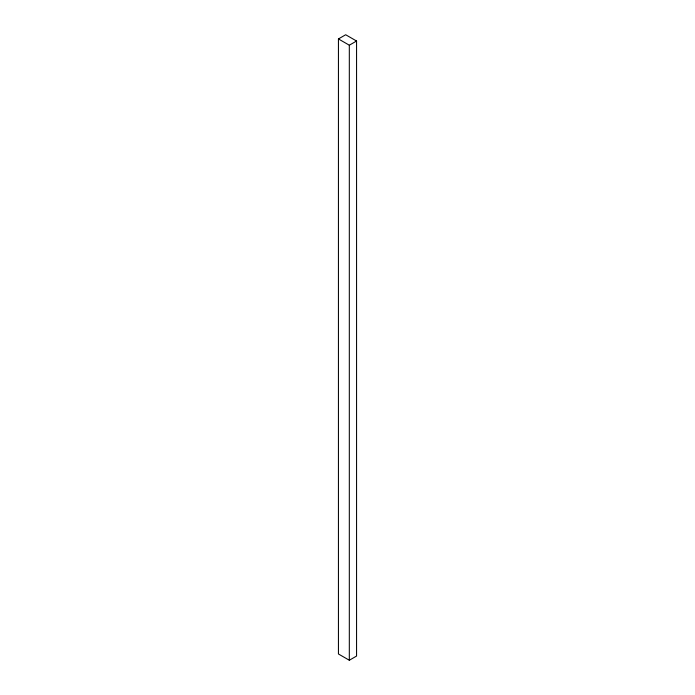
<?xml version="1.0" encoding="UTF-8"?>
<svg xmlns="http://www.w3.org/2000/svg" width="695" height="695" viewBox="0 0 695 695"><rect width="100%" height="100%" fill="white"/><g stroke="black" fill="none" stroke-linecap="round" stroke-linejoin="round"><path stroke-width="1.04" d="M338.439 38.937L345.684 34.75L356.561 41.022L356.561 656.063L349.316 660.25L338.439 653.978L338.439 38.937L349.316 45.21L356.561 41.022M349.316 45.21L349.316 660.25"/></g></svg>
